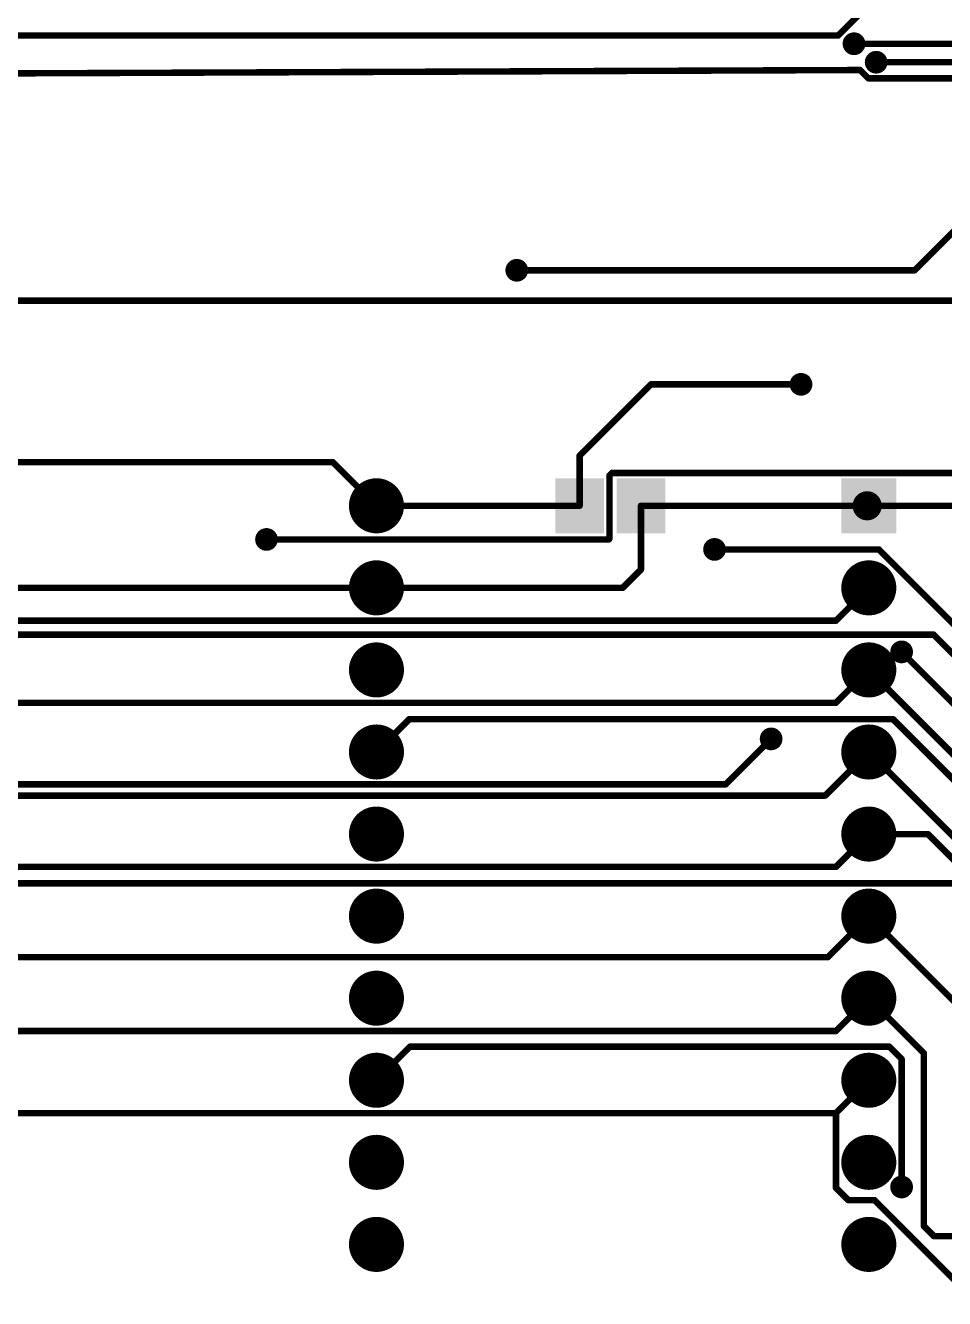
# Model space of a CAD drawing. Header units: millimetres. Extents: x 0 to 677, y 0 to 574.
# Drawn here: x 371.74 to 400.19, y 328.67 to 368.07 of the extents above; entities that cross this region are included whole.
import ezdxf

# ---------------------------------------------------------------- set-up
doc = ezdxf.new("R2010")
doc.units = ezdxf.units.MM
doc.layers.add('BottomLayer', color=5, linetype='Continuous')
doc.layers.add('BottomSolder', color=6, linetype='Continuous')
doc.layers.add('PadHoleLayer', color=7, linetype='Continuous', true_color=0xffffff)
doc.layers.add('ViaHoleLayer', color=7, linetype='Continuous', true_color=0xffffff)

msp = doc.modelspace()

# ---------------------------------------------------------------- linework, layer by layer
at = {"layer": 'BottomLayer', "const_width": 0.2}
for points in [[(399.919, 370.781), (396.897, 367.759)], [(396.897, 367.759), (340.628, 367.759)], [(401.285, 367.505), (397.389, 367.505)], [(402.052, 366.933), (398.075, 366.933)], [(405.618, 366.844), (399.268, 360.494)], [(397.575, 366.692), (346.132, 366.489)], [(397.833, 366.433), (397.575, 366.692)], [(403.439, 366.433), (397.833, 366.433)], [(399.268, 360.494), (386.949, 360.494)], [(403.688, 359.555), (340.378, 359.555)], [(391.102, 356.964), (388.895, 354.756)], [(395.748, 356.964), (391.102, 356.964)], [(381.256, 354.555), (347.979, 354.555)], [(382.606, 353.205), (381.256, 354.555)], [(388.895, 353.205), (388.895, 354.756)], [(389.896, 354.221), (389.82, 354.144)], [(389.82, 352.189), (389.82, 354.144)], [(405.771, 354.221), (389.896, 354.221)], [(388.895, 353.205), (382.606, 353.205)], [(390.795, 351.234), (390.795, 353.205)], [(397.846, 353.205), (390.795, 353.205)], [(403.98, 353.205), (397.846, 353.205)], [(389.794, 352.163), (379.202, 352.163)], [(389.82, 352.189), (389.794, 352.163)], [(398.155, 351.855), (393.071, 351.855)], [(404.932, 345.077), (398.155, 351.855)], [(390.795, 351.234), (390.226, 350.665)], [(382.606, 350.665), (358.984, 350.665)], [(390.226, 350.665), (382.606, 350.665)], [(397.846, 350.665), (396.83, 349.649)], [(396.83, 349.649), (357.46, 349.649)], [(399.853, 349.217), (344.227, 349.217)], [(404.582, 344.487), (399.853, 349.217)], [(408.692, 338.854), (398.862, 348.683)], [(397.846, 348.125), (396.83, 347.109)], [(409.714, 336.257), (397.846, 348.125)], [(396.83, 347.109), (369.525, 347.109)], [(383.622, 346.601), (382.606, 345.585)], [(398.595, 346.601), (383.622, 346.601)], [(407.178, 338.018), (398.595, 346.601)], [(394.823, 345.991), (393.417, 344.585)], [(397.846, 345.585), (396.496, 344.235)], [(406.9, 336.53), (397.846, 345.585)], [(393.417, 344.585), (370.144, 344.585)], [(396.496, 344.235), (369.859, 344.235)], [(397.846, 343.045), (396.83, 342.029)], [(399.674, 343.045), (397.846, 343.045)], [(406.55, 336.168), (399.674, 343.045)], [(396.83, 342.029), (370.033, 342.029)], [(400.462, 341.521), (369.652, 341.521)], [(397.846, 340.505), (396.576, 339.235)], [(400.615, 337.736), (397.846, 340.505)], [(396.576, 339.235), (357.714, 339.235)], [(397.846, 337.965), (396.83, 336.949)], [(399.548, 336.263), (397.846, 337.965)], [(396.83, 336.949), (355.745, 336.949)], [(383.647, 336.466), (382.606, 335.425)], [(398.481, 336.466), (383.647, 336.466)], [(398.862, 336.085), (398.481, 336.466)], [(398.862, 332.123), (398.862, 336.085)], [(399.548, 330.916), (399.548, 336.263)], [(397.846, 335.425), (396.83, 334.409)], [(396.83, 334.409), (357.46, 334.409)], [(396.83, 332.097), (396.83, 334.409)], [(397.211, 331.716), (396.83, 332.097)], [(398.024, 331.716), (397.211, 331.716)], [(400.97, 328.77), (398.024, 331.716)], [(399.865, 330.599), (399.548, 330.916)], [(403.828, 330.599), (399.865, 330.599)]]:
    msp.add_lwpolyline(points, dxfattribs=at)
at = {"layer": 'BottomLayer'}
for points, const_width in [([(396.947, 367.759, -1), (396.847, 367.759, -1)], 0.1), ([(396.947, 367.759, -1), (396.847, 367.759, -1)], 0.1), ([(397.514, 367.505, -1), (397.264, 367.505, -1)], 0.25), ([(397.439, 367.505, -1), (397.339, 367.505, -1)], 0.1), ([(398.2, 366.933, -1), (397.95, 366.933, -1)], 0.25), ([(398.125, 366.933, -1), (398.025, 366.933, -1)], 0.1), ([(397.625, 366.692, -1), (397.525, 366.692, -1)], 0.1), ([(397.625, 366.692, -1), (397.525, 366.692, -1)], 0.1), ([(397.883, 366.433, -1), (397.783, 366.433, -1)], 0.1), ([(397.883, 366.433, -1), (397.783, 366.433, -1)], 0.1), ([(387.074, 360.494, -1), (386.824, 360.494, -1)], 0.25), ([(386.999, 360.494, -1), (386.899, 360.494, -1)], 0.1), ([(399.318, 360.494, -1), (399.218, 360.494, -1)], 0.1), ([(399.318, 360.494, -1), (399.218, 360.494, -1)], 0.1), ([(391.152, 356.964, -1), (391.052, 356.964, -1)], 0.1), ([(391.152, 356.964, -1), (391.052, 356.964, -1)], 0.1), ([(395.873, 356.964, -1), (395.623, 356.964, -1)], 0.25), ([(395.798, 356.964, -1), (395.698, 356.964, -1)], 0.1), ([(381.306, 354.555, -1), (381.206, 354.555, -1)], 0.1), ([(381.306, 354.555, -1), (381.206, 354.555, -1)], 0.1), ([(388.945, 354.756, -1), (388.845, 354.756, -1)], 0.1), ([(388.945, 354.756, -1), (388.845, 354.756, -1)], 0.1), ([(389.87, 354.144, -1), (389.77, 354.144, -1)], 0.1), ([(389.87, 354.144, -1), (389.77, 354.144, -1)], 0.1), ([(389.946, 354.221, -1), (389.846, 354.221, -1)], 0.1), ([(389.946, 354.221, -1), (389.846, 354.221, -1)], 0.1), ([(382.981, 353.205, -1), (382.231, 353.205, -1)], 0.75), ([(382.656, 353.205, -1), (382.556, 353.205, -1)], 0.1), ([(382.656, 353.205, -1), (382.556, 353.205, -1)], 0.1), ([(388.945, 353.205, -1), (388.845, 353.205, -1)], 0.1), ([(388.945, 353.205, -1), (388.845, 353.205, -1)], 0.1), ([(390.845, 353.205, -1), (390.745, 353.205, -1)], 0.1), ([(390.845, 353.205, -1), (390.745, 353.205, -1)], 0.1), ([(397.896, 353.205, -1), (397.796, 353.205, -1)], 0.1), ([(397.896, 353.205, -1), (397.796, 353.205, -1)], 0.1), ([(379.327, 352.163, -1), (379.077, 352.163, -1)], 0.25), ([(379.252, 352.163, -1), (379.152, 352.163, -1)], 0.1), ([(389.844, 352.163, -1), (389.744, 352.163, -1)], 0.1), ([(389.844, 352.163, -1), (389.744, 352.163, -1)], 0.1), ([(389.87, 352.189, -1), (389.77, 352.189, -1)], 0.1), ([(389.87, 352.189, -1), (389.77, 352.189, -1)], 0.1), ([(393.196, 351.855, -1), (392.946, 351.855, -1)], 0.25), ([(393.121, 351.855, -1), (393.021, 351.855, -1)], 0.1), ([(398.205, 351.855, -1), (398.105, 351.855, -1)], 0.1), ([(398.205, 351.855, -1), (398.105, 351.855, -1)], 0.1), ([(382.981, 350.665, -1), (382.231, 350.665, -1)], 0.75), ([(390.845, 351.234, -1), (390.745, 351.234, -1)], 0.1), ([(390.845, 351.234, -1), (390.745, 351.234, -1)], 0.1), ([(398.221, 350.665, -1), (397.471, 350.665, -1)], 0.75), ([(382.656, 350.665, -1), (382.556, 350.665, -1)], 0.1), ([(382.656, 350.665, -1), (382.556, 350.665, -1)], 0.1), ([(390.276, 350.665, -1), (390.176, 350.665, -1)], 0.1), ([(390.276, 350.665, -1), (390.176, 350.665, -1)], 0.1), ([(397.896, 350.665, -1), (397.796, 350.665, -1)], 0.1), ([(396.88, 349.649, -1), (396.78, 349.649, -1)], 0.1), ([(396.88, 349.649, -1), (396.78, 349.649, -1)], 0.1), ([(399.903, 349.217, -1), (399.803, 349.217, -1)], 0.1), ([(399.903, 349.217, -1), (399.803, 349.217, -1)], 0.1), ([(382.981, 348.125, -1), (382.231, 348.125, -1)], 0.75), ([(398.221, 348.125, -1), (397.471, 348.125, -1)], 0.75), ([(398.987, 348.683, -1), (398.737, 348.683, -1)], 0.25), ([(398.912, 348.683, -1), (398.812, 348.683, -1)], 0.1), ([(397.896, 348.125, -1), (397.796, 348.125, -1)], 0.1), ([(397.896, 348.125, -1), (397.796, 348.125, -1)], 0.1), ([(396.88, 347.109, -1), (396.78, 347.109, -1)], 0.1), ([(396.88, 347.109, -1), (396.78, 347.109, -1)], 0.1), ([(383.672, 346.601, -1), (383.572, 346.601, -1)], 0.1), ([(383.672, 346.601, -1), (383.572, 346.601, -1)], 0.1), ([(398.645, 346.601, -1), (398.545, 346.601, -1)], 0.1), ([(398.645, 346.601, -1), (398.545, 346.601, -1)], 0.1), ([(382.981, 345.585, -1), (382.231, 345.585, -1)], 0.75), ([(394.948, 345.991, -1), (394.698, 345.991, -1)], 0.25), ([(394.873, 345.991, -1), (394.773, 345.991, -1)], 0.1), ([(398.221, 345.585, -1), (397.471, 345.585, -1)], 0.75), ([(382.656, 345.585, -1), (382.556, 345.585, -1)], 0.1), ([(397.896, 345.585, -1), (397.796, 345.585, -1)], 0.1), ([(397.896, 345.585, -1), (397.796, 345.585, -1)], 0.1), ([(393.467, 344.585, -1), (393.367, 344.585, -1)], 0.1), ([(393.467, 344.585, -1), (393.367, 344.585, -1)], 0.1), ([(396.546, 344.235, -1), (396.446, 344.235, -1)], 0.1), ([(396.546, 344.235, -1), (396.446, 344.235, -1)], 0.1), ([(382.981, 343.045, -1), (382.231, 343.045, -1)], 0.75), ([(398.221, 343.045, -1), (397.471, 343.045, -1)], 0.75), ([(397.896, 343.045, -1), (397.796, 343.045, -1)], 0.1), ([(397.896, 343.045, -1), (397.796, 343.045, -1)], 0.1), ([(399.724, 343.045, -1), (399.624, 343.045, -1)], 0.1), ([(399.724, 343.045, -1), (399.624, 343.045, -1)], 0.1), ([(396.88, 342.029, -1), (396.78, 342.029, -1)], 0.1), ([(396.88, 342.029, -1), (396.78, 342.029, -1)], 0.1), ([(382.981, 340.505, -1), (382.231, 340.505, -1)], 0.75), ([(398.221, 340.505, -1), (397.471, 340.505, -1)], 0.75), ([(397.896, 340.505, -1), (397.796, 340.505, -1)], 0.1), ([(397.896, 340.505, -1), (397.796, 340.505, -1)], 0.1), ([(396.626, 339.235, -1), (396.526, 339.235, -1)], 0.1), ([(396.626, 339.235, -1), (396.526, 339.235, -1)], 0.1), ([(382.981, 337.965, -1), (382.231, 337.965, -1)], 0.75), ([(398.221, 337.965, -1), (397.471, 337.965, -1)], 0.75), ([(397.896, 337.965, -1), (397.796, 337.965, -1)], 0.1), ([(397.896, 337.965, -1), (397.796, 337.965, -1)], 0.1), ([(396.88, 336.949, -1), (396.78, 336.949, -1)], 0.1), ([(396.88, 336.949, -1), (396.78, 336.949, -1)], 0.1), ([(383.697, 336.466, -1), (383.597, 336.466, -1)], 0.1), ([(383.697, 336.466, -1), (383.597, 336.466, -1)], 0.1), ([(398.531, 336.466, -1), (398.431, 336.466, -1)], 0.1), ([(398.531, 336.466, -1), (398.431, 336.466, -1)], 0.1), ([(382.981, 335.425, -1), (382.231, 335.425, -1)], 0.75), ([(398.221, 335.425, -1), (397.471, 335.425, -1)], 0.75), ([(398.912, 336.085, -1), (398.812, 336.085, -1)], 0.1), ([(398.912, 336.085, -1), (398.812, 336.085, -1)], 0.1), ([(399.598, 336.263, -1), (399.498, 336.263, -1)], 0.1), ([(399.598, 336.263, -1), (399.498, 336.263, -1)], 0.1), ([(382.656, 335.425, -1), (382.556, 335.425, -1)], 0.1), ([(397.896, 335.425, -1), (397.796, 335.425, -1)], 0.1), ([(396.88, 334.409, -1), (396.78, 334.409, -1)], 0.1), ([(396.88, 334.409, -1), (396.78, 334.409, -1)], 0.1), ([(396.88, 334.409, -1), (396.78, 334.409, -1)], 0.1), ([(382.981, 332.885, -1), (382.231, 332.885, -1)], 0.75), ([(398.221, 332.885, -1), (397.471, 332.885, -1)], 0.75), ([(396.88, 332.097, -1), (396.78, 332.097, -1)], 0.1), ([(396.88, 332.097, -1), (396.78, 332.097, -1)], 0.1), ([(398.987, 332.123, -1), (398.737, 332.123, -1)], 0.25), ([(398.912, 332.123, -1), (398.812, 332.123, -1)], 0.1), ([(397.261, 331.716, -1), (397.161, 331.716, -1)], 0.1), ([(397.261, 331.716, -1), (397.161, 331.716, -1)], 0.1), ([(398.074, 331.716, -1), (397.974, 331.716, -1)], 0.1), ([(398.074, 331.716, -1), (397.974, 331.716, -1)], 0.1), ([(382.981, 330.345, -1), (382.231, 330.345, -1)], 0.75), ([(398.221, 330.345, -1), (397.471, 330.345, -1)], 0.75), ([(399.598, 330.916, -1), (399.498, 330.916, -1)], 0.1), ([(399.598, 330.916, -1), (399.498, 330.916, -1)], 0.1), ([(399.915, 330.599, -1), (399.815, 330.599, -1)], 0.1), ([(399.915, 330.599, -1), (399.815, 330.599, -1)], 0.1)]:
    msp.add_lwpolyline(points, format="xyb", close=True, dxfattribs=dict(at, const_width=const_width))
for points in [[(388.245, 352.455), (388.245, 353.955), (389.545, 352.455), (389.545, 353.955)], [(390.145, 352.455), (390.145, 353.955), (391.445, 352.455), (391.445, 353.955)], [(398.596, 352.455), (397.096, 352.455), (398.596, 353.955), (397.096, 353.955)]]:
    msp.add_solid(points, dxfattribs=at)
at = {"layer": 'BottomSolder'}
for points, const_width in [([(397.565, 367.505, -1), (397.213, 367.505, -1)], 0.352), ([(398.25, 366.933, -1), (397.899, 366.933, -1)], 0.352), ([(387.125, 360.494, -1), (386.774, 360.494, -1)], 0.352), ([(395.924, 356.964, -1), (395.572, 356.964, -1)], 0.352), ([(383.032, 353.205, -1), (382.18, 353.205, -1)], 0.852), ([(379.378, 352.163, -1), (379.027, 352.163, -1)], 0.352), ([(393.247, 351.855, -1), (392.895, 351.855, -1)], 0.352), ([(383.032, 350.665, -1), (382.18, 350.665, -1)], 0.852), ([(398.272, 350.665, -1), (397.42, 350.665, -1)], 0.852), ([(383.032, 348.125, -1), (382.18, 348.125, -1)], 0.852), ([(398.272, 348.125, -1), (397.42, 348.125, -1)], 0.852), ([(399.038, 348.683, -1), (398.686, 348.683, -1)], 0.352), ([(383.032, 345.585, -1), (382.18, 345.585, -1)], 0.852), ([(394.999, 345.991, -1), (394.648, 345.991, -1)], 0.352), ([(398.272, 345.585, -1), (397.42, 345.585, -1)], 0.852), ([(383.032, 343.045, -1), (382.18, 343.045, -1)], 0.852), ([(398.272, 343.045, -1), (397.42, 343.045, -1)], 0.852), ([(383.032, 340.505, -1), (382.18, 340.505, -1)], 0.852), ([(398.272, 340.505, -1), (397.42, 340.505, -1)], 0.852), ([(383.032, 337.965, -1), (382.18, 337.965, -1)], 0.852), ([(398.272, 337.965, -1), (397.42, 337.965, -1)], 0.852), ([(383.032, 335.425, -1), (382.18, 335.425, -1)], 0.852), ([(398.272, 335.425, -1), (397.42, 335.425, -1)], 0.852), ([(383.032, 332.885, -1), (382.18, 332.885, -1)], 0.852), ([(398.272, 332.885, -1), (397.42, 332.885, -1)], 0.852), ([(399.038, 332.123, -1), (398.686, 332.123, -1)], 0.352), ([(383.032, 330.345, -1), (382.18, 330.345, -1)], 0.852), ([(398.272, 330.345, -1), (397.42, 330.345, -1)], 0.852)]:
    msp.add_lwpolyline(points, format="xyb", close=True, dxfattribs=dict(at, const_width=const_width))
for points in [[(388.143, 352.353), (388.143, 354.056), (389.647, 352.353), (389.647, 354.056)], [(390.043, 352.353), (390.043, 354.056), (391.547, 352.353), (391.547, 354.056)], [(398.698, 352.353), (396.994, 352.353), (398.698, 354.056), (396.994, 354.056)]]:
    msp.add_solid(points, dxfattribs=at)
at = {"layer": 'PadHoleLayer', "const_width": 0.45}
for points in [[(382.381, 353.205, 1), (382.831, 353.205, 1)], [(397.571, 353.205, 1), (398.021, 353.205, 1)], [(382.381, 350.665, 1), (382.831, 350.665, 1)], [(397.621, 350.665, 1), (398.071, 350.665, 1)], [(382.381, 348.125, 1), (382.831, 348.125, 1)], [(397.621, 348.125, 1), (398.071, 348.125, 1)], [(382.381, 345.585, 1), (382.831, 345.585, 1)], [(397.621, 345.585, 1), (398.071, 345.585, 1)], [(382.381, 343.045, 1), (382.831, 343.045, 1)], [(397.621, 343.045, 1), (398.071, 343.045, 1)], [(382.381, 340.505, 1), (382.831, 340.505, 1)], [(397.621, 340.505, 1), (398.071, 340.505, 1)], [(382.381, 337.965, 1), (382.831, 337.965, 1)], [(397.621, 337.965, 1), (398.071, 337.965, 1)], [(382.381, 335.425, 1), (382.831, 335.425, 1)], [(397.621, 335.425, 1), (398.071, 335.425, 1)], [(382.381, 332.885, 1), (382.831, 332.885, 1)], [(397.621, 332.885, 1), (398.071, 332.885, 1)], [(382.381, 330.345, 1), (382.831, 330.345, 1)], [(397.621, 330.345, 1), (398.071, 330.345, 1)]]:
    msp.add_lwpolyline(points, format="xyb", close=True, dxfattribs=at)
at = {"layer": 'ViaHoleLayer', "const_width": 0.15}
for points in [[(397.314, 367.505, 1), (397.464, 367.505, 1)], [(398, 366.933, 1), (398.15, 366.933, 1)], [(386.874, 360.494, 1), (387.024, 360.494, 1)], [(395.673, 356.964, 1), (395.823, 356.964, 1)], [(379.127, 352.163, 1), (379.277, 352.163, 1)], [(392.996, 351.855, 1), (393.146, 351.855, 1)], [(398.787, 348.683, 1), (398.937, 348.683, 1)], [(394.748, 345.991, 1), (394.898, 345.991, 1)], [(398.787, 332.123, 1), (398.937, 332.123, 1)]]:
    msp.add_lwpolyline(points, format="xyb", close=True, dxfattribs=at)

doc.saveas('drawing.dxf')
